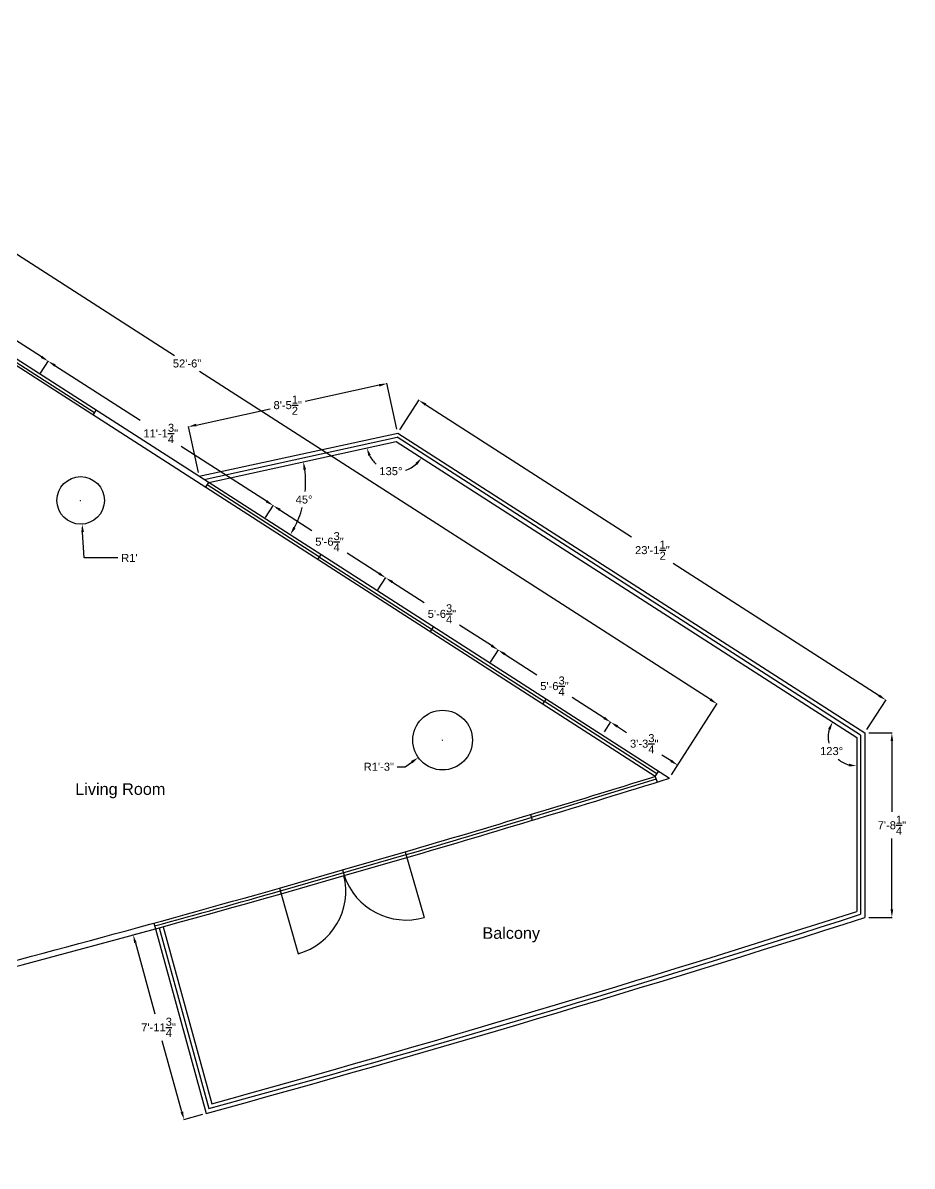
# Model space of a CAD drawing. Header units: inches. Extents: x 21 to 1048, y 4 to 777.
# Drawn here: x 604 to 1048, y 99 to 670 of the extents above; entities that cross this region are included whole.
import ezdxf

# ---------------------------------------------------------------- set-up
doc = ezdxf.new("R2010")
doc.units = ezdxf.units.IN
doc.header["$MEASUREMENT"] = 0
doc.layers.add('Unit 6 - Column', color=7, linetype='Continuous', plot=False)
for name, color, linetype in [('Unit 6 - Dimension', 30, 'Continuous'), ('Unit 6 - Doors', 4, 'Continuous'), ('Unit 6 - Label', 2, 'Continuous'), ('Unit 6 - Walls', 7, 'Continuous'), ('Unit 6 - Windows', 3, 'Continuous')]:
    doc.layers.add(name, color=color, linetype=linetype)
doc.styles.get("Standard").update_dxf_attribs({"font": 'arial.ttf'})
doc.dimstyles.get("Standard").update_dxf_attribs({"dimtxt": 4, "dimasz": 4, "dimexe": 0.18, "dimexo": 2, "dimgap": 2, "dimtad": 0, "dimtih": 1, "dimtoh": 1, "dimzin": 0, "dimdsep": 46, "dimlunit": 4, "dimtxsty": 'Standard', "dimcen": 0.09, "dimadec": 0, "dimazin": 0, "dimtfac": 1, "dimtofl": 0, "dimtmove": 0, "dimatfit": 3, "dimfxl": 1, "dimtolj": 1, "dimtzin": 0, "dimarcsym": 0})

# ---------------------------------------------------------------- blocks, each defined once
blk = doc.blocks.new('*D10')
at = {"layer": 'Defpoints', "color": 0, "transparency": 16777216}
for p in [(396.79, 633.19), (950.66, 329.98), (926.78, 292.79)]:
    blk.add_point(p, dxfattribs=at)
at = {"layer": 'Unit 6 - Dimension', "color": 0, "lineweight": -2, "transparency": 16777216}
for p, q in [((397.87, 634.88), (420.7, 670.44)), ((423.97, 668.13), (679.34, 504.18)), ((947.3, 332.14), (691.93, 496.09)), ((927.87, 294.47), (950.76, 330.13))]:
    blk.add_line(p, q, dxfattribs=at)
at = {"layer": 'Unit 6 - Dimension', "color": 0, "transparency": 16777216}
for points in [[(424.33, 668.69), (423.61, 667.56), (420.6, 670.29)], [(947.66, 332.7), (946.94, 331.58), (950.66, 329.98)]]:
    blk.add_solid(points, dxfattribs=at)
at = {"layer": 'Unit 6 - Dimension', "color": 0, "transparency": 16777216, "insert": (685.63, 500.13), "char_height": 4, "attachment_point": 5}
blk.add_mtext('\\A1;52\'-6"', dxfattribs=at)
blk = doc.blocks.new('*D26')
at = {"layer": 'Defpoints', "color": 0, "transparency": 16777216}
for p in [(632.42, 431.71), (633.18, 419.85)]:
    blk.add_point(p, dxfattribs=at)
at = {"layer": 'Unit 6 - Dimension', "color": 0, "lineweight": -2, "transparency": 16777216}
for p, q in [((632.33, 431.71), (632.51, 431.71)), ((632.42, 431.62), (632.42, 431.8)), ((634.25, 402.93), (633.43, 415.86)), ((651.02, 402.93), (634.25, 402.93))]:
    blk.add_line(p, q, dxfattribs=at)
at = {"layer": 'Unit 6 - Dimension', "color": 0, "transparency": 16777216}
blk.add_solid([(634.1, 415.9), (632.76, 415.81), (633.18, 419.85)], dxfattribs=at)
at = {"layer": 'Unit 6 - Dimension', "color": 0, "transparency": 16777216, "insert": (656.78, 402.93), "char_height": 4, "attachment_point": 5}
blk.add_mtext("\\A1;R1'", dxfattribs=at)
blk = doc.blocks.new('*D27')
at = {"layer": 'Defpoints', "color": 0, "transparency": 16777216}
for p in [(813.4, 311.86), (801.25, 303.19)]:
    blk.add_point(p, dxfattribs=at)
at = {"layer": 'Unit 6 - Dimension', "color": 0, "lineweight": -2, "transparency": 16777216}
for p, q in [((813.31, 311.86), (813.49, 311.86)), ((813.4, 311.77), (813.4, 311.95)), ((790.75, 298.54), (794.75, 298.54)), ((794.75, 298.54), (798, 300.87))]:
    blk.add_line(p, q, dxfattribs=at)
at = {"layer": 'Unit 6 - Dimension', "color": 0, "transparency": 16777216}
blk.add_solid([(797.61, 301.41), (798.39, 300.32), (801.25, 303.19)], dxfattribs=at)
at = {"layer": 'Unit 6 - Dimension', "color": 0, "transparency": 16777216, "insert": (781.51, 298.54), "char_height": 4, "attachment_point": 5}
blk.add_mtext('\\A1;R1\'-3"', dxfattribs=at)
blk = doc.blocks.new('*D53')
at = {"layer": 'Defpoints', "color": 0, "transparency": 16777216}
for p in [(897.45, 320.84), (893.25, 314.31), (926.78, 292.79)]:
    blk.add_point(p, dxfattribs=at)
at = {"layer": 'Unit 6 - Dimension', "color": 0, "lineweight": -2, "transparency": 16777216}
for p, q in [((894.33, 315.99), (897.54, 320.99)), ((900.81, 318.68), (905.38, 315.75)), ((927.61, 301.49), (923.04, 304.42)), ((927.86, 294.48), (931.08, 299.48))]:
    blk.add_line(p, q, dxfattribs=at)
at = {"layer": 'Unit 6 - Dimension', "color": 0, "transparency": 16777216}
for points in [[(901.17, 319.24), (900.45, 318.12), (897.45, 320.84)], [(927.97, 302.05), (927.25, 300.93), (930.98, 299.33)]]:
    blk.add_solid(points, dxfattribs=at)
at = {"layer": 'Unit 6 - Dimension', "color": 0, "transparency": 16777216, "insert": (914.21, 310.08), "char_height": 4, "attachment_point": 5}
blk.add_mtext('\\A1;3\'-3{\\H1.000000x;\\S3/4;}"', dxfattribs=at)
blk = doc.blocks.new('*D54')
at = {"layer": 'Defpoints', "color": 0, "transparency": 16777216}
for p in [(841.2, 356.93), (836.23, 349.18), (893.25, 314.31)]:
    blk.add_point(p, dxfattribs=at)
at = {"layer": 'Unit 6 - Dimension', "color": 0, "lineweight": -2, "transparency": 16777216}
for p, q in [((837.31, 350.86), (841.3, 357.08)), ((844.57, 354.77), (860.49, 344.56)), ((894.08, 323), (878.16, 333.22)), ((894.33, 315.99), (897.54, 320.99))]:
    blk.add_line(p, q, dxfattribs=at)
at = {"layer": 'Unit 6 - Dimension', "color": 0, "transparency": 16777216}
for points in [[(844.93, 355.33), (844.21, 354.21), (841.2, 356.93)], [(894.44, 323.56), (893.72, 322.44), (897.45, 320.84)]]:
    blk.add_solid(points, dxfattribs=at)
at = {"layer": 'Unit 6 - Dimension', "color": 0, "transparency": 16777216, "insert": (869.33, 338.89), "char_height": 4, "attachment_point": 5}
blk.add_mtext('\\A1;5\'-6{\\H1.000000x;\\S3/4;}"', dxfattribs=at)
blk = doc.blocks.new('*D55')
at = {"layer": 'Defpoints', "color": 0, "transparency": 16777216}
for p in [(784.96, 393.02), (780, 385.3), (836.23, 349.18)]:
    blk.add_point(p, dxfattribs=at)
at = {"layer": 'Unit 6 - Dimension', "color": 0, "lineweight": -2, "transparency": 16777216}
for p, q in [((781.08, 386.98), (785.06, 393.17)), ((788.32, 390.86), (804.25, 380.65)), ((837.84, 359.09), (821.91, 369.31)), ((837.31, 350.86), (841.3, 357.08))]:
    blk.add_line(p, q, dxfattribs=at)
at = {"layer": 'Unit 6 - Dimension', "color": 0, "transparency": 16777216}
for points in [[(788.68, 391.42), (787.96, 390.3), (784.96, 393.02)], [(838.2, 359.65), (837.48, 358.53), (841.2, 356.93)]]:
    blk.add_solid(points, dxfattribs=at)
at = {"layer": 'Unit 6 - Dimension', "color": 0, "transparency": 16777216, "insert": (813.08, 374.98), "char_height": 4, "attachment_point": 5}
blk.add_mtext('\\A1;5\'-6{\\H1.000000x;\\S3/4;}"', dxfattribs=at)
blk = doc.blocks.new('*D56')
at = {"layer": 'Defpoints', "color": 0, "transparency": 16777216}
for p in [(728.71, 429.11), (723.77, 421.41), (780, 385.3)]:
    blk.add_point(p, dxfattribs=at)
at = {"layer": 'Unit 6 - Dimension', "color": 0, "lineweight": -2, "transparency": 16777216}
for p, q in [((724.85, 423.1), (728.81, 429.27)), ((732.08, 426.95), (748, 416.74)), ((781.59, 395.18), (765.67, 405.4)), ((781.08, 386.98), (785.06, 393.17))]:
    blk.add_line(p, q, dxfattribs=at)
at = {"layer": 'Unit 6 - Dimension', "color": 0, "transparency": 16777216}
for points in [[(732.44, 427.51), (731.72, 426.39), (728.71, 429.11)], [(781.95, 395.74), (781.23, 394.62), (784.96, 393.02)]]:
    blk.add_solid(points, dxfattribs=at)
at = {"layer": 'Unit 6 - Dimension', "color": 0, "transparency": 16777216, "insert": (756.84, 411.07), "char_height": 4, "attachment_point": 5}
blk.add_mtext('\\A1;5\'-6{\\H1.000000x;\\S3/4;}"', dxfattribs=at)
blk = doc.blocks.new('*D61')
at = {"layer": 'Defpoints', "color": 0, "transparency": 16777216}
for p in [(616.22, 501.29), (611.32, 493.65), (723.77, 421.41)]:
    blk.add_point(p, dxfattribs=at)
at = {"layer": 'Unit 6 - Dimension', "color": 0, "lineweight": -2, "transparency": 16777216}
for p, q in [((612.4, 495.33), (616.32, 501.45)), ((619.59, 499.13), (662.27, 471.75)), ((725.35, 431.27), (682.67, 458.66)), ((724.85, 423.1), (728.81, 429.27))]:
    blk.add_line(p, q, dxfattribs=at)
at = {"layer": 'Unit 6 - Dimension', "color": 0, "transparency": 16777216}
for points in [[(619.95, 499.7), (619.23, 498.57), (616.22, 501.29)], [(725.71, 431.84), (724.99, 430.71), (728.71, 429.11)]]:
    blk.add_solid(points, dxfattribs=at)
at = {"layer": 'Unit 6 - Dimension', "color": 0, "transparency": 16777216, "insert": (672.47, 465.2), "char_height": 4, "attachment_point": 5}
blk.add_mtext('\\A1;11\'-1{\\H1.000000x;\\S3/4;}"', dxfattribs=at)
blk = doc.blocks.new('*D62')
at = {"layer": 'Defpoints', "color": 0, "transparency": 16777216}
for p in [(559.98, 537.39), (555.09, 529.77), (611.32, 493.65)]:
    blk.add_point(p, dxfattribs=at)
at = {"layer": 'Unit 6 - Dimension', "color": 0, "lineweight": -2, "transparency": 16777216}
for p, q in [((556.17, 531.45), (560.08, 537.54)), ((563.35, 535.23), (579.27, 525.01)), ((612.86, 503.46), (596.94, 513.67)), ((612.4, 495.33), (616.32, 501.45))]:
    blk.add_line(p, q, dxfattribs=at)
at = {"layer": 'Unit 6 - Dimension', "color": 0, "transparency": 16777216}
for points in [[(563.71, 535.79), (562.99, 534.66), (559.98, 537.39)], [(613.22, 504.02), (612.5, 502.89), (616.22, 501.29)]]:
    blk.add_solid(points, dxfattribs=at)
at = {"layer": 'Unit 6 - Dimension', "color": 0, "transparency": 16777216, "insert": (588.1, 519.34), "char_height": 4, "attachment_point": 5}
blk.add_mtext('\\A1;5\'-6{\\H1.000000x;\\S3/4;}"', dxfattribs=at)
blk = doc.blocks.new('*D95')
at = {"layer": 'Defpoints', "color": 0, "transparency": 16777216}
for p in [(669.85, 217.47), (684.09, 122.16), (695.22, 125.22)]:
    blk.add_point(p, dxfattribs=at)
at = {"layer": 'Unit 6 - Dimension', "color": 0, "lineweight": -2, "transparency": 16777216}
for p, q in [((667.92, 216.94), (658.54, 214.36)), ((659.78, 210.55), (669.56, 174.99)), ((683.03, 126.02), (673.25, 161.57)), ((693.29, 124.69), (683.92, 122.11))]:
    blk.add_line(p, q, dxfattribs=at)
at = {"layer": 'Unit 6 - Dimension', "color": 0, "transparency": 16777216}
for points in [[(660.42, 210.72), (659.13, 210.37), (658.72, 214.4)], [(683.67, 126.2), (682.39, 125.84), (684.09, 122.16)]]:
    blk.add_solid(points, dxfattribs=at)
at = {"layer": 'Unit 6 - Dimension', "color": 0, "transparency": 16777216, "insert": (671.4, 168.28), "char_height": 4, "attachment_point": 5}
blk.add_mtext('\\A1;7\'-11{\\H1.000000x;\\S3/4;}"', dxfattribs=at)
blk = doc.blocks.new('*D97')
at = {"layer": 'Defpoints', "color": 0, "transparency": 16777216}
for p in [(1024.45, 315.45), (1038.04, 315.45), (1024.45, 223.21)]:
    blk.add_point(p, dxfattribs=at)
at = {"layer": 'Unit 6 - Dimension', "color": 0, "lineweight": -2, "transparency": 16777216}
for p, q in [((1026.45, 315.45), (1038.22, 315.45)), ((1038.04, 311.45), (1038.04, 276.04)), ((1038.04, 227.21), (1038.04, 262.62)), ((1026.45, 223.21), (1038.22, 223.21))]:
    blk.add_line(p, q, dxfattribs=at)
at = {"layer": 'Unit 6 - Dimension', "color": 0, "transparency": 16777216}
for points in [[(1037.37, 311.45), (1038.7, 311.45), (1038.04, 315.45)], [(1037.37, 227.21), (1038.7, 227.21), (1038.04, 223.21)]]:
    blk.add_solid(points, dxfattribs=at)
at = {"layer": 'Unit 6 - Dimension', "color": 0, "transparency": 16777216, "insert": (1038.04, 269.33), "char_height": 4, "attachment_point": 5}
blk.add_mtext('\\A1;7\'-8{\\H1.000000x;\\S1/4;}"', dxfattribs=at)
blk = doc.blocks.new('*D98')
at = {"layer": 'Defpoints', "color": 0, "transparency": 16777216}
for p in [(801.54, 481.77), (790.97, 465.31), (1024.45, 315.45)]:
    blk.add_point(p, dxfattribs=at)
at = {"layer": 'Unit 6 - Dimension', "color": 0, "lineweight": -2, "transparency": 16777216}
for p, q in [((792.05, 466.99), (801.64, 481.92)), ((804.91, 479.61), (907.92, 413.49)), ((1031.65, 334.07), (928.64, 400.19)), ((1025.53, 317.14), (1035.11, 332.07))]:
    blk.add_line(p, q, dxfattribs=at)
at = {"layer": 'Unit 6 - Dimension', "color": 0, "transparency": 16777216}
for points in [[(805.27, 480.17), (804.55, 479.05), (801.54, 481.77)], [(1032.01, 334.64), (1031.29, 333.51), (1035.02, 331.91)]]:
    blk.add_solid(points, dxfattribs=at)
at = {"layer": 'Unit 6 - Dimension', "color": 0, "transparency": 16777216, "insert": (918.28, 406.84), "char_height": 4, "attachment_point": 5}
blk.add_mtext('\\A1;23\'-1{\\H1.000000x;\\S1/2;}"', dxfattribs=at)
blk = doc.blocks.new('*D99')
at = {"layer": 'Defpoints', "color": 0, "transparency": 16777216}
for p in [(785.59, 490.1), (790.97, 465.31), (691.72, 443.77)]:
    blk.add_point(p, dxfattribs=at)
at = {"layer": 'Unit 6 - Dimension', "color": 0, "lineweight": -2, "transparency": 16777216}
for p, q in [((781.68, 489.25), (744.75, 481.23)), ((790.55, 467.26), (785.56, 490.27)), ((690.25, 469.4), (727.19, 477.42)), ((691.3, 445.72), (686.31, 468.73))]:
    blk.add_line(p, q, dxfattribs=at)
at = {"layer": 'Unit 6 - Dimension', "color": 0, "transparency": 16777216}
for points in [[(781.54, 489.9), (781.83, 488.6), (785.59, 490.1)], [(690.11, 470.06), (690.39, 468.75), (686.34, 468.56)]]:
    blk.add_solid(points, dxfattribs=at)
at = {"layer": 'Unit 6 - Dimension', "color": 0, "transparency": 16777216, "insert": (735.97, 479.33), "char_height": 4, "attachment_point": 5}
blk.add_mtext('\\A1;8\'-5{\\H1.000000x;\\S1/2;}"', dxfattribs=at)
blk = doc.blocks.new('*D100')
at = {"layer": 'Defpoints', "color": 0, "transparency": 16777216}
for p in [(396.79, 633.19), (790.22, 461.11), (696.46, 440.72), (742.62, 425.98), (926.78, 292.79)]:
    blk.add_point(p, dxfattribs=at)
at = {"layer": 'Unit 6 - Dimension', "color": 0, "lineweight": -2, "transparency": 16777216}
for start, end in [(354.5934, 7.5337), (332.0198, 344.8858)]:
    blk.add_arc((696.46, 440.72), 48.45, start, end, dxfattribs=at)
at = {"layer": 'Unit 6 - Dimension', "color": 0, "transparency": 16777216}
for points in [[(743.84, 446.96), (745.15, 447.19), (743.81, 451.02)], [(739.83, 417.65), (738.68, 418.33), (737.23, 414.54)]]:
    blk.add_solid(points, dxfattribs=at)
at = {"layer": 'Unit 6 - Dimension', "color": 0, "transparency": 16777216, "insert": (744.14, 432.12), "char_height": 4, "attachment_point": 5}
blk.add_mtext('\\A1;45°', dxfattribs=at)
blk = doc.blocks.new('*D101')
at = {"layer": 'Defpoints', "color": 0, "transparency": 16777216}
for p in [(790.22, 461.11), (790.22, 461.11), (782.09, 448.45), (696.46, 440.72), (1020.46, 313.22)]:
    blk.add_point(p, dxfattribs=at)
at = {"layer": 'Unit 6 - Dimension', "color": 0, "lineweight": -2, "transparency": 16777216}
for start, end in [(207.5412, 228.5538), (287.8738, 312.0107)]:
    blk.add_arc((790.22, 461.11), 15.05, start, end, dxfattribs=at)
at = {"layer": 'Unit 6 - Dimension', "color": 0, "transparency": 16777216}
for points in [[(776.25, 453.92), (777.51, 454.38), (775.52, 457.91)], [(799.79, 450.36), (800.8, 449.49), (802.88, 452.97)]]:
    blk.add_solid(points, dxfattribs=at)
at = {"layer": 'Unit 6 - Dimension', "color": 0, "transparency": 16777216, "insert": (787.55, 446.3), "char_height": 4, "attachment_point": 5}
blk.add_mtext('\\A1;135°', dxfattribs=at)
blk = doc.blocks.new('*D102')
at = {"layer": 'Defpoints', "color": 0, "transparency": 16777216}
for p in [(790.22, 461.11), (1006.29, 311.18), (1020.46, 313.22), (1020.46, 313.22), (1020.46, 226.24)]:
    blk.add_point(p, dxfattribs=at)
at = {"layer": 'Unit 6 - Dimension', "color": 0, "lineweight": -2, "transparency": 16777216}
for start, end in [(163.3498, 191.354), (229.6268, 253.937)]:
    blk.add_arc((1020.46, 313.22), 14.31, start, end, dxfattribs=at)
at = {"layer": 'Unit 6 - Dimension', "color": 0, "transparency": 16777216}
for points in [[(1006.14, 317.6), (1007.35, 317.04), (1008.42, 320.96)], [(1016.6, 300.12), (1016.41, 298.8), (1020.46, 298.9)]]:
    blk.add_solid(points, dxfattribs=at)
at = {"layer": 'Unit 6 - Dimension', "color": 0, "transparency": 16777216, "insert": (1007.9, 306.36), "char_height": 4, "attachment_point": 5}
blk.add_mtext('\\A1;123°', dxfattribs=at)

msp = doc.modelspace()

# ---------------------------------------------------------------- linework, layer by layer
at = {"layer": 'Unit 6 - Column'}
for centre, radius in [((632.423, 431.714), 11.889), ((813.397, 311.862), 14.921)]:
    msp.add_circle(centre, radius, dxfattribs=at)
at = {"layer": 'Unit 6 - Doors'}
for p, q in [((763.32, 246.981), (794.697, 256.018)), ((764.125, 244.141), (795.501, 253.179)), ((794.683, 256.021), (804.266, 223.247)), ((731.913, 237.934), (763.32, 246.981)), ((763.335, 246.985), (764.163, 244.152)), ((732.718, 235.095), (764.125, 244.141)), ((731.913, 237.934), (741.225, 205.088)), ((705.289, 230.431), (705.289, 230.431))]:
    msp.add_line(p, q, dxfattribs=at)
for centre, start, end in [((732.334, 236.52), 285.79387, 13.47973), ((795.111, 254.602), 198.65775, 286.27655)]:
    msp.add_arc(centre, 32.665, start, end, dxfattribs=at)
at = {"layer": 'Unit 6 - Walls'}
for p, q in [((919.763, 293.749), (396.312, 630.003)), ((396.791, 633.194), (926.784, 292.792)), ((691.724, 443.766), (790.974, 465.307)), ((694.186, 442.184), (790.738, 463.236)), ((1022.378, 314.337), (790.738, 463.236)), ((790.974, 465.307), (1024.453, 315.453)), ((696.462, 440.722), (790.223, 461.106)), ((790.223, 461.106), (1020.463, 313.219)), ((1024.453, 315.453), (1024.453, 223.211)), ((1020.463, 313.219), (1020.463, 226.243)), ((1022.378, 314.337), (1022.378, 224.807)), ((669.846, 217.466), (695.221, 125.224)), ((671.761, 218.105), (696.602, 127.648)), ((673.676, 218.583), (697.97, 130.116))]:
    msp.add_line(p, q, dxfattribs=at)
for centre, radius, start, end in [((-1424.333, 7838.914), 7900.904, 286.3113003, 287.2587269), ((-1432.991, 7874.78), 7940.723, 286.2985672, 287.2879391), ((-1432.991, 7874.78), 7940.723, 281.6946282, 285.8270521), ((-1424.333, 7838.914), 7900.904, 282.9930845, 285.8375854), ((-1449.737, 7934.277), 8098.281, 285.3589791, 287.7894701), ((-1296.89, 7406.603), 7546.999, 285.3160739, 287.89719), ((-1402.02, 7764.326), 7917.772, 285.3803179, 287.8156371)]:
    msp.add_arc(centre, radius, start, end, dxfattribs=at)
at = {"layer": 'Unit 6 - Windows'}
for p, q in [((583.207, 511.71), (639.433, 475.592)), ((638.631, 474.342), (640.236, 476.841)), ((694.857, 438.224), (696.462, 440.722)), ((751.886, 403.354), (695.66, 439.473)), ((751.083, 402.105), (752.688, 404.604)), ((751.886, 403.354), (808.112, 367.236)), ((807.31, 365.987), (808.915, 368.485)), ((808.112, 367.236), (864.339, 331.117)), ((863.536, 329.868), (865.141, 332.366)), ((920.565, 294.999), (864.339, 331.117)), ((920.207, 292.317), (857.737, 273.202)), ((919.763, 293.749), (921.368, 296.248)), ((919.763, 293.749), (920.651, 290.885)), ((857.301, 274.627), (858.172, 271.777)), ((732.334, 236.52), (795.111, 254.602)), ((794.683, 256.021), (795.539, 253.183)), ((731.913, 237.934), (732.755, 235.105)), ((668.996, 220.366), (669.823, 217.544))]:
    msp.add_line(p, q, dxfattribs=at)
for start, end in [(286.3050238, 286.7775909), (285.359885, 285.8324554)]:
    msp.add_arc((-1428.654, 7856.811), 7920.777, start, end, dxfattribs=at)

# ---------------------------------------------------------------- texts
at = {"layer": 'Unit 6 - Label', "char_height": 5.7975, "attachment_point": 1}
for s, insert in [('Living Room', (629.755, 290.305)), ('Balcony', (833.314, 218.327))]:
    msp.add_mtext_dynamic_manual_height_columns(s, width=61.46224, gutter_width=1, heights=[0], dxfattribs=dict(at, insert=insert))

# ---------------------------------------------------------------- dimensions: what is measured, and where the dimension line sits
at = {"layer": 'Unit 6 - Dimension'}
for base, p1, p2, angle, picture, middle in [((950.661, 329.982), (396.791, 633.194), (926.784, 292.792), 147.29894, '*D10', (685.633, 500.134)), ((559.98, 537.385), (611.32, 493.651), (555.094, 529.77), 327.31287, '*D62', (588.103, 519.34)), ((616.225, 501.295), (723.773, 421.414), (611.32, 493.651), 327.31287, '*D61', (672.469, 465.204)), ((728.714, 429.114), (779.999, 385.295), (723.773, 421.414), 327.31287, '*D56', (756.836, 411.069)), ((784.958, 393.023), (836.225, 349.177), (779.999, 385.295), 327.31287, '*D55', (813.08, 374.978)), ((841.203, 356.933), (893.254, 314.307), (836.225, 349.177), 327.31287, '*D54', (869.325, 338.888))]:
    dim = msp.add_linear_dim(base=base, p1=p1, p2=p2, angle=angle, dimstyle='Standard', override={"dimtmove": 1}, dxfattribs=at)
    dim.commit()
    dim.dimension.update_dxf_attribs({"geometry": picture, "text_midpoint": middle})
for base, line1, line2, picture, middle in [((742.615, 425.976), ((696.462, 440.722), (790.223, 461.106)), ((396.791, 633.194), (926.784, 292.792)), '*D100', (744.145, 432.123)), ((782.088, 448.447), ((790.223, 461.106), (1020.463, 313.219)), ((696.462, 440.722), (790.223, 461.106)), '*D101', (787.552, 446.297)), ((1006.294, 311.18), ((1020.463, 313.219), (1020.463, 226.243)), ((790.223, 461.106), (1020.463, 313.219)), '*D102', (1007.9, 306.357))]:
    dim = msp.add_angular_dim_2l(base=base, line1=line1, line2=line2, dimstyle='Standard', dxfattribs=at)
    dim.commit()
    dim.dimension.update_dxf_attribs({"geometry": picture, "text_midpoint": middle})
for p1, p2, distance, picture, middle in [((691.724, 443.766), (790.974, 465.307), 25.368, '*D99', (735.968, 479.327)), ((1024.453, 315.453), (790.974, 465.307), -19.56, '*D98', (918.278, 406.841)), ((926.784, 292.792), (893.254, 314.307), -7.765, '*D53', (914.213, 310.085)), ((1024.453, 223.211), (1024.453, 315.453), -13.584, '*D97', (1038.036, 269.332)), ((669.846, 217.466), (695.221, 125.224), -11.544, '*D95', (671.403, 168.283))]:
    dim = msp.add_aligned_dim(p1=p1, p2=p2, distance=distance, dimstyle='Standard', dxfattribs=at)
    dim.commit()
    dim.dimension.update_dxf_attribs({"geometry": picture, "text_midpoint": middle})
dim = msp.add_radius_dim(center=(632.423, 431.714), mpoint=(633.176, 419.849), dimstyle='Standard', dxfattribs=at)
dim.commit()
dim.dimension.update_dxf_attribs({"geometry": '*D26', "text_midpoint": (656.777, 402.933), "dimtype": 164})
dim = msp.add_radius_dim(center=(813.397, 311.862), mpoint=(801.255, 303.19), dimstyle='Standard', dxfattribs=at)
dim.commit()
dim.dimension.update_dxf_attribs({"geometry": '*D27', "text_midpoint": (781.514, 298.54)})

doc.saveas('drawing.dxf')
